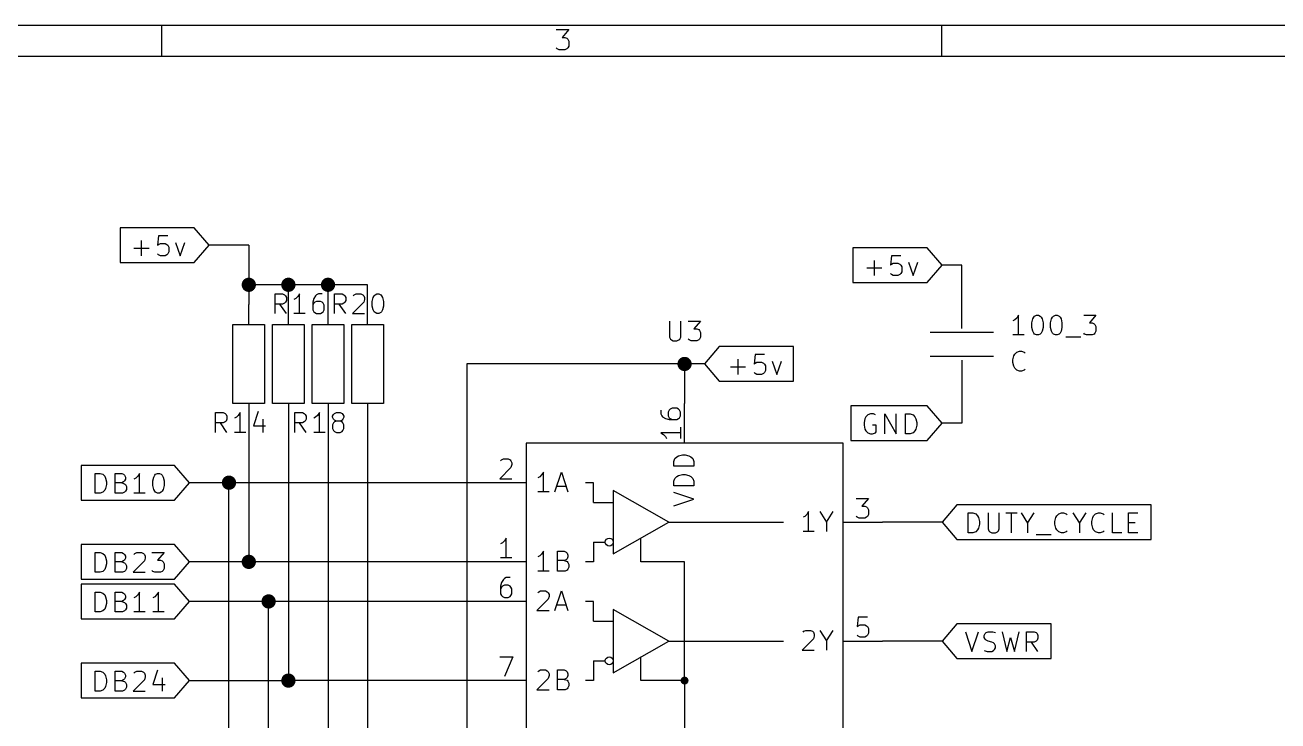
# Model space of a CAD drawing. Extents: x 0.4 to 16.1, y -11.3 to -0.4.
# Drawn here: x 3.985 to 7.148, y -2.152 to -0.394 of the extents above; entities that cross this region are included whole.
import ezdxf

# ---------------------------------------------------------------- set-up
doc = ezdxf.new("R2010")
doc.units = 0
doc.header["$MEASUREMENT"] = 0
for name, color, linetype in [('CYAN2', 4, 'CONTINUOUS'), ('GREEN3', 91, 'CONTINUOUS'), ('LYELLOW', 51, 'CONTINUOUS'), ('RED2', 1, 'CONTINUOUS'), ('RED3', 11, 'CONTINUOUS')]:
    doc.layers.add(name, color=color, linetype=linetype)

msp = doc.modelspace()

# ---------------------------------------------------------------- linework, layer by layer
at = {"layer": 'CYAN2', "linetype": 'CONTINUOUS'}
for p, q in [((4.6163, -1.1228), (4.6163, -1.0728)), ((4.6163, -1.0728), (4.6353, -1.0728)), ((4.6163, -1.1228), (4.6163, -1.0728)), ((4.6163, -1.0728), (4.6353, -1.0728)), ((4.6353, -1.0728), (4.6401, -1.0752)), ((4.6353, -1.0728), (4.6401, -1.0752)), ((4.6401, -1.0752), (4.6425, -1.0776)), ((4.6401, -1.0752), (4.6425, -1.0776)), ((4.6782, -1.0728), (4.6734, -1.0799)), ((4.6782, -1.0728), (4.6734, -1.0799)), ((4.6782, -1.1228), (4.6782, -1.0728)), ((4.6782, -1.1228), (4.6782, -1.0728)), ((4.721, -1.0752), (4.7187, -1.0776)), ((4.721, -1.0752), (4.7187, -1.0776)), ((4.7258, -1.0728), (4.721, -1.0752)), ((4.7258, -1.0728), (4.721, -1.0752)), ((4.7353, -1.0728), (4.7258, -1.0728)), ((4.7353, -1.0728), (4.7258, -1.0728)), ((4.7663, -1.1228), (4.7663, -1.0728)), ((4.7663, -1.0728), (4.7853, -1.0728)), ((4.7663, -1.1228), (4.7663, -1.0728)), ((4.7663, -1.0728), (4.7853, -1.0728)), ((4.7853, -1.0728), (4.7901, -1.0752)), ((4.7853, -1.0728), (4.7901, -1.0752)), ((4.7901, -1.0752), (4.7925, -1.0776)), ((4.7901, -1.0752), (4.7925, -1.0776)), ((4.8139, -1.0776), (4.8163, -1.0752)), ((4.8139, -1.0776), (4.8163, -1.0752)), ((4.8163, -1.0752), (4.821, -1.0728)), ((4.8163, -1.0752), (4.821, -1.0728)), ((4.821, -1.0728), (4.8329, -1.0728)), ((4.821, -1.0728), (4.8329, -1.0728)), ((4.8329, -1.0728), (4.8377, -1.0752)), ((4.8329, -1.0728), (4.8377, -1.0752)), ((4.8377, -1.0752), (4.8401, -1.0776)), ((4.8377, -1.0752), (4.8401, -1.0776)), ((4.8663, -1.0776), (4.8687, -1.0752)), ((4.8663, -1.0776), (4.8687, -1.0752)), ((4.8687, -1.0752), (4.8734, -1.0728)), ((4.8687, -1.0752), (4.8734, -1.0728)), ((4.8734, -1.0728), (4.8782, -1.0728)), ((4.8734, -1.0728), (4.8782, -1.0728)), ((4.8782, -1.0728), (4.8829, -1.0752)), ((4.8782, -1.0728), (4.8829, -1.0752)), ((4.8829, -1.0752), (4.8853, -1.0776)), ((4.8829, -1.0752), (4.8853, -1.0776)), ((4.6353, -1.099), (4.6163, -1.099)), ((4.6353, -1.099), (4.6163, -1.099)), ((4.6449, -1.1228), (4.6282, -1.099)), ((4.6449, -1.1228), (4.6282, -1.099)), ((4.6401, -1.0966), (4.6353, -1.099)), ((4.6401, -1.0966), (4.6353, -1.099)), ((4.6425, -1.0942), (4.6401, -1.0966)), ((4.6425, -1.0942), (4.6401, -1.0966)), ((4.6425, -1.0776), (4.6449, -1.0823)), ((4.6425, -1.0776), (4.6449, -1.0823)), ((4.6449, -1.0895), (4.6425, -1.0942)), ((4.6449, -1.0895), (4.6425, -1.0942)), ((4.6449, -1.0823), (4.6449, -1.0895)), ((4.6449, -1.0823), (4.6449, -1.0895)), ((4.6687, -1.0847), (4.6639, -1.0871)), ((4.6687, -1.0847), (4.6639, -1.0871)), ((4.6734, -1.0799), (4.6687, -1.0847)), ((4.6734, -1.0799), (4.6687, -1.0847)), ((4.7139, -1.0847), (4.7115, -1.0942)), ((4.7139, -1.0847), (4.7115, -1.0942)), ((4.7115, -1.0942), (4.7115, -1.1133)), ((4.7115, -1.0942), (4.7115, -1.1133)), ((4.7139, -1.0966), (4.7115, -1.1014)), ((4.7139, -1.0966), (4.7115, -1.1014)), ((4.7187, -1.0776), (4.7139, -1.0847)), ((4.7187, -1.0776), (4.7139, -1.0847)), ((4.7163, -1.0942), (4.7139, -1.0966)), ((4.7163, -1.0942), (4.7139, -1.0966)), ((4.721, -1.0919), (4.7163, -1.0942)), ((4.721, -1.0919), (4.7163, -1.0942)), ((4.7306, -1.0919), (4.721, -1.0919)), ((4.7306, -1.0919), (4.721, -1.0919)), ((4.7353, -1.0942), (4.7306, -1.0919)), ((4.7353, -1.0942), (4.7306, -1.0919)), ((4.7377, -1.0966), (4.7353, -1.0942)), ((4.7377, -1.0966), (4.7353, -1.0942)), ((4.7401, -1.1014), (4.7377, -1.0966)), ((4.7401, -1.1014), (4.7377, -1.0966)), ((4.7401, -1.1133), (4.7401, -1.1014)), ((4.7401, -1.1133), (4.7401, -1.1014)), ((4.7853, -1.099), (4.7663, -1.099)), ((4.7853, -1.099), (4.7663, -1.099)), ((4.7949, -1.1228), (4.7782, -1.099)), ((4.7949, -1.1228), (4.7782, -1.099)), ((4.7901, -1.0966), (4.7853, -1.099)), ((4.7901, -1.0966), (4.7853, -1.099)), ((4.7925, -1.0942), (4.7901, -1.0966)), ((4.7925, -1.0942), (4.7901, -1.0966)), ((4.7925, -1.0776), (4.7949, -1.0823)), ((4.7925, -1.0776), (4.7949, -1.0823)), ((4.7949, -1.0895), (4.7925, -1.0942)), ((4.7949, -1.0895), (4.7925, -1.0942)), ((4.7949, -1.0823), (4.7949, -1.0895)), ((4.7949, -1.0823), (4.7949, -1.0895)), ((4.8401, -1.0942), (4.8115, -1.1228)), ((4.8401, -1.0942), (4.8115, -1.1228)), ((4.8401, -1.0776), (4.8425, -1.0823)), ((4.8401, -1.0776), (4.8425, -1.0823)), ((4.8425, -1.0871), (4.8401, -1.0942)), ((4.8425, -1.0871), (4.8401, -1.0942)), ((4.8425, -1.0823), (4.8425, -1.0871)), ((4.8425, -1.0823), (4.8425, -1.0871)), ((4.8615, -1.0919), (4.8639, -1.0823)), ((4.8615, -1.0919), (4.8639, -1.0823)), ((4.8615, -1.1038), (4.8615, -1.0919)), ((4.8615, -1.1038), (4.8615, -1.0919)), ((4.8639, -1.1133), (4.8615, -1.1038)), ((4.8639, -1.1133), (4.8615, -1.1038)), ((4.8639, -1.0823), (4.8663, -1.0776)), ((4.8639, -1.0823), (4.8663, -1.0776)), ((4.8853, -1.0776), (4.8877, -1.0823)), ((4.8853, -1.0776), (4.8877, -1.0823)), ((4.8877, -1.0823), (4.8901, -1.0919)), ((4.8877, -1.0823), (4.8901, -1.0919)), ((4.8901, -1.1038), (4.8877, -1.1133)), ((4.8901, -1.1038), (4.8877, -1.1133)), ((4.8901, -1.0919), (4.8901, -1.1038)), ((4.8901, -1.0919), (4.8901, -1.1038)), ((4.6925, -1.1228), (4.6639, -1.1228)), ((4.6925, -1.1228), (4.6639, -1.1228)), ((4.7115, -1.1133), (4.7139, -1.118)), ((4.7115, -1.1133), (4.7139, -1.118)), ((4.7139, -1.118), (4.7163, -1.1204)), ((4.7139, -1.118), (4.7163, -1.1204)), ((4.7163, -1.1204), (4.721, -1.1228)), ((4.7163, -1.1204), (4.721, -1.1228)), ((4.721, -1.1228), (4.7306, -1.1228)), ((4.721, -1.1228), (4.7306, -1.1228)), ((4.7306, -1.1228), (4.7353, -1.1204)), ((4.7306, -1.1228), (4.7353, -1.1204)), ((4.7353, -1.1204), (4.7377, -1.118)), ((4.7353, -1.1204), (4.7377, -1.118)), ((4.7377, -1.118), (4.7401, -1.1133)), ((4.7377, -1.118), (4.7401, -1.1133)), ((4.8115, -1.1228), (4.8425, -1.1228)), ((4.8115, -1.1228), (4.8425, -1.1228)), ((4.8663, -1.118), (4.8639, -1.1133)), ((4.8663, -1.118), (4.8639, -1.1133)), ((4.8687, -1.1204), (4.8663, -1.118)), ((4.8687, -1.1204), (4.8663, -1.118)), ((4.8734, -1.1228), (4.8687, -1.1204)), ((4.8734, -1.1228), (4.8687, -1.1204)), ((4.8782, -1.1228), (4.8734, -1.1228)), ((4.8782, -1.1228), (4.8734, -1.1228)), ((4.8829, -1.1204), (4.8782, -1.1228)), ((4.8829, -1.1204), (4.8782, -1.1228)), ((4.8853, -1.118), (4.8829, -1.1204)), ((4.8853, -1.118), (4.8829, -1.1204)), ((4.8877, -1.1133), (4.8853, -1.118)), ((4.8877, -1.1133), (4.8853, -1.118)), ((6.4884, -1.1339), (6.4837, -1.1387)), ((6.4932, -1.1268), (6.4884, -1.1339)), ((6.4932, -1.1768), (6.4932, -1.1268)), ((6.5265, -1.1459), (6.5289, -1.1363)), ((6.5289, -1.1363), (6.5313, -1.1316)), ((6.5313, -1.1316), (6.5337, -1.1292)), ((6.5337, -1.1292), (6.5384, -1.1268)), ((6.5384, -1.1268), (6.5432, -1.1268)), ((6.5432, -1.1268), (6.5479, -1.1292)), ((6.5479, -1.1292), (6.5503, -1.1316)), ((6.5503, -1.1316), (6.5527, -1.1363)), ((6.5527, -1.1363), (6.5551, -1.1459)), ((6.5741, -1.1459), (6.5765, -1.1363)), ((6.5765, -1.1363), (6.5789, -1.1316)), ((6.5789, -1.1316), (6.5813, -1.1292)), ((6.5813, -1.1292), (6.586, -1.1268)), ((6.586, -1.1268), (6.5908, -1.1268)), ((6.5908, -1.1268), (6.5956, -1.1292)), ((6.5956, -1.1292), (6.5979, -1.1316)), ((6.5979, -1.1316), (6.6003, -1.1363)), ((6.6003, -1.1363), (6.6027, -1.1459)), ((6.6575, -1.1268), (6.6884, -1.1268)), ((6.6884, -1.1268), (6.6718, -1.1459)), ((5.6119, -1.1418), (5.6119, -1.1823)), ((5.6405, -1.1823), (5.6405, -1.1418)), ((5.6595, -1.1418), (5.6905, -1.1418)), ((5.6905, -1.1418), (5.6738, -1.1609)), ((5.6738, -1.1609), (5.681, -1.1609)), ((5.681, -1.1609), (5.6857, -1.1632)), ((5.6857, -1.1632), (5.6881, -1.1656)), ((5.6881, -1.1656), (5.6905, -1.1704)), ((6.4837, -1.1387), (6.4789, -1.1411)), ((6.5265, -1.1578), (6.5265, -1.1459)), ((6.5289, -1.1673), (6.5265, -1.1578)), ((6.5313, -1.172), (6.5289, -1.1673)), ((6.5527, -1.1673), (6.5503, -1.172)), ((6.5551, -1.1578), (6.5527, -1.1673)), ((6.5551, -1.1459), (6.5551, -1.1578)), ((6.5741, -1.1578), (6.5741, -1.1459)), ((6.5765, -1.1673), (6.5741, -1.1578)), ((6.5789, -1.172), (6.5765, -1.1673)), ((6.6003, -1.1673), (6.5979, -1.172)), ((6.6027, -1.1578), (6.6003, -1.1673)), ((6.6027, -1.1459), (6.6027, -1.1578)), ((6.6718, -1.1459), (6.6789, -1.1459)), ((6.6789, -1.1459), (6.6837, -1.1482)), ((6.6837, -1.1482), (6.686, -1.1506)), ((6.686, -1.1506), (6.6884, -1.1554)), ((6.6884, -1.1673), (6.686, -1.172)), ((6.6884, -1.1554), (6.6884, -1.1673)), ((5.6119, -1.1823), (5.6143, -1.187)), ((5.6143, -1.187), (5.6167, -1.1894)), ((5.6167, -1.1894), (5.6214, -1.1918)), ((5.6214, -1.1918), (5.6309, -1.1918)), ((5.6309, -1.1918), (5.6357, -1.1894)), ((5.6357, -1.1894), (5.6381, -1.187)), ((5.6381, -1.187), (5.6405, -1.1823)), ((5.6619, -1.1894), (5.6595, -1.187)), ((5.6667, -1.1918), (5.6619, -1.1894)), ((5.681, -1.1918), (5.6667, -1.1918)), ((5.6857, -1.1894), (5.681, -1.1918)), ((5.6881, -1.187), (5.6857, -1.1894)), ((5.6905, -1.1823), (5.6881, -1.187)), ((5.6905, -1.1704), (5.6905, -1.1823)), ((6.5075, -1.1768), (6.4789, -1.1768)), ((6.5337, -1.1744), (6.5313, -1.172)), ((6.5384, -1.1768), (6.5337, -1.1744)), ((6.5432, -1.1768), (6.5384, -1.1768)), ((6.5479, -1.1744), (6.5432, -1.1768)), ((6.5503, -1.172), (6.5479, -1.1744)), ((6.5813, -1.1744), (6.5789, -1.172)), ((6.586, -1.1768), (6.5813, -1.1744)), ((6.5908, -1.1768), (6.586, -1.1768)), ((6.5956, -1.1744), (6.5908, -1.1768)), ((6.5979, -1.172), (6.5956, -1.1744)), ((6.6122, -1.1816), (6.6503, -1.1816)), ((6.6599, -1.1744), (6.6575, -1.172)), ((6.6646, -1.1768), (6.6599, -1.1744)), ((6.6789, -1.1768), (6.6646, -1.1768)), ((6.6837, -1.1744), (6.6789, -1.1768)), ((6.686, -1.172), (6.6837, -1.1744)), ((6.4789, -1.2392), (6.4813, -1.2297)), ((6.4813, -1.2297), (6.4837, -1.2249)), ((6.4837, -1.2249), (6.4884, -1.2202)), ((6.4884, -1.2202), (6.4956, -1.2178)), ((6.4956, -1.2178), (6.5003, -1.2178)), ((6.5003, -1.2178), (6.5075, -1.2202)), ((6.5075, -1.2202), (6.5099, -1.2226)), ((6.4789, -1.2464), (6.4789, -1.2392)), ((6.4813, -1.2559), (6.4789, -1.2464)), ((6.4837, -1.2607), (6.4813, -1.2559)), ((6.4884, -1.2654), (6.4837, -1.2607)), ((6.5099, -1.263), (6.5075, -1.2654)), ((6.4956, -1.2678), (6.4884, -1.2654)), ((6.5003, -1.2678), (6.4956, -1.2678)), ((6.5075, -1.2654), (6.5003, -1.2678)), ((4.4663, -1.4228), (4.4663, -1.3728)), ((4.4663, -1.3728), (4.4853, -1.3728)), ((4.4663, -1.4228), (4.4663, -1.3728)), ((4.4663, -1.3728), (4.4853, -1.3728)), ((4.4853, -1.3728), (4.4901, -1.3752)), ((4.4853, -1.3728), (4.4901, -1.3752)), ((4.4901, -1.3752), (4.4925, -1.3776)), ((4.4901, -1.3752), (4.4925, -1.3776)), ((4.4925, -1.3776), (4.4949, -1.3823)), ((4.4925, -1.3776), (4.4949, -1.3823)), ((4.4949, -1.3895), (4.4925, -1.3942)), ((4.4949, -1.3895), (4.4925, -1.3942)), ((4.4949, -1.3823), (4.4949, -1.3895)), ((4.4949, -1.3823), (4.4949, -1.3895)), ((4.5187, -1.3847), (4.5139, -1.3871)), ((4.5187, -1.3847), (4.5139, -1.3871)), ((4.5234, -1.3799), (4.5187, -1.3847)), ((4.5234, -1.3799), (4.5187, -1.3847)), ((4.5282, -1.3728), (4.5234, -1.3799)), ((4.5282, -1.3728), (4.5234, -1.3799)), ((4.5282, -1.4228), (4.5282, -1.3728)), ((4.5282, -1.4228), (4.5282, -1.3728)), ((4.5734, -1.3704), (4.5615, -1.4061)), ((4.5734, -1.3704), (4.5615, -1.4061)), ((4.5853, -1.3895), (4.5853, -1.4228)), ((4.5853, -1.3895), (4.5853, -1.4228)), ((4.6663, -1.4228), (4.6663, -1.3728)), ((4.6663, -1.3728), (4.6853, -1.3728)), ((4.6663, -1.4228), (4.6663, -1.3728)), ((4.6663, -1.3728), (4.6853, -1.3728)), ((4.6853, -1.3728), (4.6901, -1.3752)), ((4.6853, -1.3728), (4.6901, -1.3752)), ((4.6901, -1.3752), (4.6925, -1.3776)), ((4.6901, -1.3752), (4.6925, -1.3776)), ((4.6925, -1.3776), (4.6949, -1.3823)), ((4.6925, -1.3776), (4.6949, -1.3823)), ((4.6949, -1.3895), (4.6925, -1.3942)), ((4.6949, -1.3895), (4.6925, -1.3942)), ((4.6949, -1.3823), (4.6949, -1.3895)), ((4.6949, -1.3823), (4.6949, -1.3895)), ((4.7187, -1.3847), (4.7139, -1.3871)), ((4.7187, -1.3847), (4.7139, -1.3871)), ((4.7234, -1.3799), (4.7187, -1.3847)), ((4.7234, -1.3799), (4.7187, -1.3847)), ((4.7282, -1.3728), (4.7234, -1.3799)), ((4.7282, -1.3728), (4.7234, -1.3799)), ((4.7282, -1.4228), (4.7282, -1.3728)), ((4.7282, -1.4228), (4.7282, -1.3728)), ((4.7615, -1.3823), (4.7639, -1.3776)), ((4.7615, -1.3823), (4.7639, -1.3776)), ((4.7615, -1.3847), (4.7615, -1.3823)), ((4.7615, -1.3847), (4.7615, -1.3823)), ((4.7639, -1.3895), (4.7615, -1.3847)), ((4.7639, -1.3895), (4.7615, -1.3847)), ((4.7639, -1.3776), (4.7663, -1.3752)), ((4.7639, -1.3776), (4.7663, -1.3752)), ((4.7663, -1.3919), (4.7639, -1.3895)), ((4.7663, -1.3919), (4.7639, -1.3895)), ((4.7663, -1.3752), (4.771, -1.3728)), ((4.7663, -1.3752), (4.771, -1.3728)), ((4.771, -1.3728), (4.7806, -1.3728)), ((4.771, -1.3728), (4.7806, -1.3728)), ((4.7806, -1.3728), (4.7853, -1.3752)), ((4.7806, -1.3728), (4.7853, -1.3752)), ((4.7853, -1.3752), (4.7877, -1.3776)), ((4.7853, -1.3752), (4.7877, -1.3776)), ((4.7877, -1.3895), (4.7853, -1.3919)), ((4.7877, -1.3895), (4.7853, -1.3919)), ((4.7877, -1.3776), (4.7901, -1.3823)), ((4.7877, -1.3776), (4.7901, -1.3823)), ((4.7901, -1.3847), (4.7877, -1.3895)), ((4.7901, -1.3847), (4.7877, -1.3895)), ((4.7901, -1.3823), (4.7901, -1.3847)), ((4.7901, -1.3823), (4.7901, -1.3847)), ((4.4853, -1.399), (4.4663, -1.399)), ((4.4853, -1.399), (4.4663, -1.399)), ((4.4949, -1.4228), (4.4782, -1.399)), ((4.4949, -1.4228), (4.4782, -1.399)), ((4.4901, -1.3966), (4.4853, -1.399)), ((4.4901, -1.3966), (4.4853, -1.399)), ((4.4925, -1.3942), (4.4901, -1.3966)), ((4.4925, -1.3942), (4.4901, -1.3966)), ((4.5425, -1.4228), (4.5139, -1.4228)), ((4.5425, -1.4228), (4.5139, -1.4228)), ((4.5615, -1.4061), (4.5925, -1.4061)), ((4.5615, -1.4061), (4.5925, -1.4061)), ((4.6853, -1.399), (4.6663, -1.399)), ((4.6853, -1.399), (4.6663, -1.399)), ((4.6949, -1.4228), (4.6782, -1.399)), ((4.6949, -1.4228), (4.6782, -1.399)), ((4.6901, -1.3966), (4.6853, -1.399)), ((4.6901, -1.3966), (4.6853, -1.399)), ((4.6925, -1.3942), (4.6901, -1.3966)), ((4.6925, -1.3942), (4.6901, -1.3966)), ((4.7425, -1.4228), (4.7139, -1.4228)), ((4.7425, -1.4228), (4.7139, -1.4228)), ((4.7639, -1.399), (4.7615, -1.4038)), ((4.7639, -1.399), (4.7615, -1.4038)), ((4.7615, -1.4038), (4.7615, -1.4133)), ((4.7615, -1.4038), (4.7615, -1.4133)), ((4.7615, -1.4133), (4.7639, -1.418)), ((4.7615, -1.4133), (4.7639, -1.418)), ((4.7663, -1.3966), (4.7639, -1.399)), ((4.7663, -1.3966), (4.7639, -1.399)), ((4.7639, -1.418), (4.7663, -1.4204)), ((4.7639, -1.418), (4.7663, -1.4204)), ((4.771, -1.3942), (4.7663, -1.3919)), ((4.771, -1.3942), (4.7663, -1.3919)), ((4.771, -1.3942), (4.7663, -1.3966)), ((4.771, -1.3942), (4.7663, -1.3966)), ((4.7663, -1.4204), (4.771, -1.4228)), ((4.7663, -1.4204), (4.771, -1.4228)), ((4.7806, -1.3942), (4.771, -1.3942)), ((4.7806, -1.3942), (4.771, -1.3942)), ((4.771, -1.4228), (4.7806, -1.4228)), ((4.771, -1.4228), (4.7806, -1.4228)), ((4.7853, -1.3919), (4.7806, -1.3942)), ((4.7853, -1.3919), (4.7806, -1.3942)), ((4.7853, -1.3966), (4.7806, -1.3942)), ((4.7853, -1.3966), (4.7806, -1.3942)), ((4.7806, -1.4228), (4.7853, -1.4204)), ((4.7806, -1.4228), (4.7853, -1.4204)), ((4.7877, -1.399), (4.7853, -1.3966)), ((4.7877, -1.399), (4.7853, -1.3966)), ((4.7853, -1.4204), (4.7877, -1.418)), ((4.7853, -1.4204), (4.7877, -1.418)), ((4.7901, -1.4038), (4.7877, -1.399)), ((4.7901, -1.4038), (4.7877, -1.399)), ((4.7877, -1.418), (4.7901, -1.4133)), ((4.7877, -1.418), (4.7901, -1.4133)), ((4.7901, -1.4133), (4.7901, -1.4038)), ((4.7901, -1.4133), (4.7901, -1.4038)), ((5.6255, -1.489), (5.6303, -1.4843)), ((5.6303, -1.4843), (5.635, -1.4819)), ((5.635, -1.4819), (5.6446, -1.4795)), ((5.6446, -1.4795), (5.6517, -1.4795)), ((5.6517, -1.4795), (5.6612, -1.4819)), ((5.6612, -1.4819), (5.666, -1.4843)), ((5.666, -1.4843), (5.6708, -1.489)), ((5.6231, -1.4962), (5.6255, -1.489)), ((5.6231, -1.5081), (5.6231, -1.4962)), ((5.6731, -1.5081), (5.6231, -1.5081)), ((5.6708, -1.489), (5.6731, -1.4962)), ((5.6731, -1.4962), (5.6731, -1.5081)), ((5.2843, -1.535), (5.2795, -1.5374)), ((5.289, -1.5303), (5.2843, -1.535)), ((5.2938, -1.5231), (5.289, -1.5303)), ((5.2938, -1.5731), (5.2938, -1.5231)), ((5.3224, -1.5731), (5.339, -1.5231)), ((5.339, -1.5231), (5.3557, -1.5731)), ((5.6231, -1.5462), (5.6255, -1.539)), ((5.6231, -1.5581), (5.6231, -1.5462)), ((5.6255, -1.539), (5.6303, -1.5343)), ((5.6303, -1.5343), (5.635, -1.5319)), ((5.635, -1.5319), (5.6446, -1.5295)), ((5.6446, -1.5295), (5.6517, -1.5295)), ((5.6517, -1.5295), (5.6612, -1.5319)), ((5.6612, -1.5319), (5.666, -1.5343)), ((5.666, -1.5343), (5.6708, -1.539)), ((5.6708, -1.539), (5.6731, -1.5462)), ((5.6731, -1.5462), (5.6731, -1.5581)), ((5.3081, -1.5731), (5.2795, -1.5731)), ((5.3271, -1.5588), (5.3509, -1.5588)), ((5.6731, -1.5581), (5.6231, -1.5581)), ((5.6731, -1.5914), (5.6231, -1.5748)), ((5.6231, -1.6081), (5.6731, -1.5914)), ((5.9538, -1.635), (5.949, -1.6374)), ((5.9586, -1.6303), (5.9538, -1.635)), ((5.9633, -1.6231), (5.9586, -1.6303)), ((5.9633, -1.6731), (5.9633, -1.6231)), ((5.9919, -1.6231), (6.0086, -1.6493)), ((6.0086, -1.6493), (6.0252, -1.6231)), ((5.9776, -1.6731), (5.949, -1.6731)), ((6.0086, -1.6493), (6.0086, -1.6731)), ((5.2843, -1.735), (5.2795, -1.7374)), ((5.289, -1.7303), (5.2843, -1.735)), ((5.2938, -1.7231), (5.289, -1.7303)), ((5.2938, -1.7731), (5.2938, -1.7231)), ((5.3295, -1.7731), (5.3295, -1.7231)), ((5.3295, -1.7231), (5.3462, -1.7231)), ((5.3462, -1.7231), (5.3509, -1.7255)), ((5.3509, -1.7255), (5.3533, -1.7279)), ((5.3533, -1.7279), (5.3557, -1.7327)), ((5.3557, -1.7374), (5.3533, -1.7422)), ((5.3557, -1.7327), (5.3557, -1.7374)), ((5.3462, -1.7469), (5.3295, -1.7469)), ((5.3509, -1.7446), (5.3462, -1.7469)), ((5.3462, -1.7469), (5.3533, -1.7493)), ((5.3533, -1.7708), (5.3486, -1.7731)), ((5.3533, -1.7422), (5.3509, -1.7446)), ((5.3533, -1.7493), (5.3557, -1.7517)), ((5.3557, -1.7684), (5.3533, -1.7708)), ((5.3557, -1.7517), (5.3581, -1.7565)), ((5.3581, -1.7636), (5.3557, -1.7684)), ((5.3581, -1.7565), (5.3581, -1.7636)), ((5.3081, -1.7731), (5.2795, -1.7731)), ((5.3486, -1.7731), (5.3295, -1.7731)), ((5.2795, -1.8279), (5.2819, -1.8255)), ((5.2819, -1.8255), (5.2867, -1.8231)), ((5.2867, -1.8231), (5.2986, -1.8231)), ((5.2986, -1.8231), (5.3033, -1.8255)), ((5.3033, -1.8255), (5.3057, -1.8279)), ((5.3057, -1.8279), (5.3081, -1.8327)), ((5.3081, -1.8327), (5.3081, -1.8374)), ((5.3224, -1.8731), (5.339, -1.8231)), ((5.339, -1.8231), (5.3557, -1.8731)), ((5.3057, -1.8446), (5.2771, -1.8731)), ((5.3081, -1.8374), (5.3057, -1.8446)), ((5.3271, -1.8588), (5.3509, -1.8588)), ((5.2771, -1.8731), (5.3081, -1.8731)), ((5.949, -1.9279), (5.9514, -1.9255)), ((5.9514, -1.9255), (5.9562, -1.9231)), ((5.9562, -1.9231), (5.9681, -1.9231)), ((5.9681, -1.9231), (5.9729, -1.9255)), ((5.9729, -1.9255), (5.9752, -1.9279)), ((5.9752, -1.9279), (5.9776, -1.9327)), ((5.9919, -1.9231), (6.0086, -1.9493)), ((6.0086, -1.9493), (6.0252, -1.9231)), ((5.9752, -1.9446), (5.9467, -1.9731)), ((5.9776, -1.9374), (5.9752, -1.9446)), ((5.9776, -1.9327), (5.9776, -1.9374)), ((6.0086, -1.9493), (6.0086, -1.9731)), ((5.9467, -1.9731), (5.9776, -1.9731)), ((5.2819, -2.0255), (5.2867, -2.0231)), ((5.2867, -2.0231), (5.2986, -2.0231)), ((5.2986, -2.0231), (5.3033, -2.0255)), ((5.3295, -2.0731), (5.3295, -2.0231)), ((5.3295, -2.0231), (5.3462, -2.0231)), ((5.3462, -2.0231), (5.3509, -2.0255)), ((5.3057, -2.0446), (5.2771, -2.0731)), ((5.2795, -2.0279), (5.2819, -2.0255)), ((5.3033, -2.0255), (5.3057, -2.0279)), ((5.3057, -2.0279), (5.3081, -2.0327)), ((5.3081, -2.0374), (5.3057, -2.0446)), ((5.3081, -2.0327), (5.3081, -2.0374)), ((5.3462, -2.0469), (5.3295, -2.0469)), ((5.3509, -2.0446), (5.3462, -2.0469)), ((5.3462, -2.0469), (5.3533, -2.0493)), ((5.3509, -2.0255), (5.3533, -2.0279)), ((5.3533, -2.0422), (5.3509, -2.0446)), ((5.3533, -2.0279), (5.3557, -2.0327)), ((5.3557, -2.0374), (5.3533, -2.0422)), ((5.3533, -2.0493), (5.3557, -2.0517)), ((5.3557, -2.0327), (5.3557, -2.0374)), ((5.3557, -2.0517), (5.3581, -2.0565)), ((5.2771, -2.0731), (5.3081, -2.0731)), ((5.3486, -2.0731), (5.3295, -2.0731)), ((5.3533, -2.0708), (5.3486, -2.0731)), ((5.3557, -2.0684), (5.3533, -2.0708)), ((5.3581, -2.0636), (5.3557, -2.0684)), ((5.3581, -2.0565), (5.3581, -2.0636))]:
    msp.add_line(p, q, dxfattribs=at)
at = {"layer": 'GREEN3', "linetype": 'CONTINUOUS'}
for p, q in [((4.55, -0.95), (4.45, -0.95)), ((4.55, -0.95), (4.55, -1.05)), ((6.35, -1), (6.3, -1)), ((6.35, -1.05), (6.35, -1)), ((4.65, -1.05), (4.55, -1.05)), ((4.55, -1.05), (4.55, -1.1)), ((4.75, -1.05), (4.65, -1.05)), ((4.65, -1.1), (4.65, -1.05)), ((4.75, -1.1), (4.75, -1.05)), ((4.85, -1.05), (4.75, -1.05)), ((4.85, -1.1), (4.85, -1.05)), ((5.1, -1.25), (5.1, -2.25)), ((5.65, -1.25), (5.1, -1.25)), ((5.65, -1.25), (5.65, -1.35)), ((5.7, -1.25), (5.65, -1.25)), ((6.35, -1.35), (6.35, -1.4)), ((4.55, -1.4), (4.55, -1.75)), ((4.65, -1.4), (4.65, -2.05)), ((4.75, -1.4), (4.75, -2.85)), ((4.85, -1.4), (4.85, -3.15)), ((6.35, -1.4), (6.3, -1.4)), ((4.5, -1.55), (4.4, -1.55)), ((4.5, -3.25), (4.5, -1.55)), ((5.15, -1.55), (4.5, -1.55)), ((6.3, -1.65), (6.15, -1.65)), ((4.55, -1.75), (4.4, -1.75)), ((5.15, -1.75), (4.55, -1.75)), ((4.6, -1.85), (4.4, -1.85)), ((5.15, -1.85), (4.6, -1.85)), ((4.6, -3.25), (4.6, -1.85)), ((6.3, -1.95), (6.15, -1.95)), ((4.4, -2.05), (4.65, -2.05)), ((5.15, -2.05), (4.65, -2.05))]:
    msp.add_line(p, q, dxfattribs=at)
at = {"layer": 'GREEN3', "const_width": 0.018}
for points in [[(4.541, -1.05, 1), (4.559, -1.05, 1)], [(4.641, -1.05, 1), (4.659, -1.05, 1)], [(4.741, -1.05, 1), (4.759, -1.05, 1)], [(5.641, -1.25, 1), (5.659, -1.25, 1)], [(4.491, -1.55, 1), (4.509, -1.55, 1)], [(4.541, -1.75, 1), (4.559, -1.75, 1)], [(4.591, -1.85, 1), (4.609, -1.85, 1)], [(4.641, -2.05, 1), (4.659, -2.05, 1)]]:
    msp.add_lwpolyline(points, format="xyb", close=True, dxfattribs=at)
at = {"layer": 'LYELLOW', "linetype": 'CONTINUOUS'}
for p, q in [((5.25, -1.45), (5.25, -3.25)), ((6.05, -1.45), (5.25, -1.45)), ((6.05, -3.25), (6.05, -1.45))]:
    msp.add_line(p, q, dxfattribs=at)
at = {"layer": 'RED2', "linetype": 'CONTINUOUS'}
for p, q in [((0.3937, -0.3937), (16.1413, -0.3937)), ((4.3307, -0.4724), (4.3307, -0.3937)), ((5.3262, -0.4053), (5.3578, -0.4053)), ((5.3578, -0.4053), (5.3408, -0.4248)), ((6.2992, -0.4724), (6.2992, -0.3937)), ((5.3408, -0.4248), (5.3481, -0.4248)), ((5.3481, -0.4248), (5.353, -0.4272)), ((5.353, -0.4272), (5.3554, -0.4296)), ((5.3554, -0.4296), (5.3578, -0.4345)), ((5.3578, -0.4345), (5.3578, -0.4467)), ((0.4724, -0.4724), (16.0626, -0.4724)), ((5.3286, -0.454), (5.3262, -0.4516)), ((5.3335, -0.4564), (5.3286, -0.454)), ((5.3481, -0.4564), (5.3335, -0.4564)), ((5.353, -0.454), (5.3481, -0.4564)), ((5.3554, -0.4516), (5.353, -0.454)), ((5.3578, -0.4467), (5.3554, -0.4516)), ((4.4125, -0.9062), (4.2249, -0.9062)), ((4.2249, -0.9062), (4.2249, -0.95)), ((4.45, -0.95), (4.4125, -0.9062)), ((4.2792, -0.9764), (4.2792, -0.9383)), ((4.3221, -0.9264), (4.3197, -0.9502)), ((4.3197, -0.9502), (4.3221, -0.9478)), ((4.3459, -0.9264), (4.3221, -0.9264)), ((4.3221, -0.9478), (4.3268, -0.9454)), ((4.3268, -0.9454), (4.3387, -0.9454)), ((4.3387, -0.9454), (4.3435, -0.9478)), ((4.3435, -0.9478), (4.3459, -0.9502)), ((4.3649, -0.943), (4.3768, -0.9764)), ((4.3768, -0.9764), (4.3887, -0.943)), ((4.2249, -0.95), (4.2249, -0.9938)), ((4.2602, -0.9573), (4.2983, -0.9573)), ((4.3221, -0.974), (4.3197, -0.9716)), ((4.3268, -0.9764), (4.3221, -0.974)), ((4.3387, -0.9764), (4.3268, -0.9764)), ((4.3435, -0.974), (4.3387, -0.9764)), ((4.3459, -0.9716), (4.3435, -0.974)), ((4.3459, -0.9502), (4.3483, -0.9549)), ((4.3483, -0.9669), (4.3459, -0.9716)), ((4.3483, -0.9549), (4.3483, -0.9669)), ((4.4125, -0.9938), (4.45, -0.95)), ((6.2625, -0.9562), (6.0749, -0.9562)), ((6.0749, -0.9562), (6.0749, -1)), ((6.1721, -0.9764), (6.1697, -1.0002)), ((6.1959, -0.9764), (6.1721, -0.9764)), ((6.3, -1), (6.2625, -0.9562)), ((4.2249, -0.9938), (4.4125, -0.9938)), ((6.0749, -1), (6.0749, -1.0438)), ((6.1102, -1.0073), (6.1483, -1.0073)), ((6.1292, -1.0264), (6.1292, -0.9883)), ((6.1697, -1.0002), (6.1721, -0.9978)), ((6.1721, -0.9978), (6.1768, -0.9954)), ((6.1768, -0.9954), (6.1887, -0.9954)), ((6.1887, -0.9954), (6.1935, -0.9978)), ((6.1935, -0.9978), (6.1959, -1.0002)), ((6.1959, -1.0002), (6.1983, -1.0049)), ((6.1983, -1.0049), (6.1983, -1.0169)), ((6.2149, -0.993), (6.2268, -1.0264)), ((6.2268, -1.0264), (6.2387, -0.993)), ((6.2625, -1.0438), (6.3, -1)), ((6.1721, -1.024), (6.1697, -1.0216)), ((6.1768, -1.0264), (6.1721, -1.024)), ((6.1887, -1.0264), (6.1768, -1.0264)), ((6.1935, -1.024), (6.1887, -1.0264)), ((6.1959, -1.0216), (6.1935, -1.024)), ((6.1983, -1.0169), (6.1959, -1.0216)), ((6.0749, -1.0438), (6.2625, -1.0438)), ((6.35, -1.16), (6.35, -1.05)), ((4.55, -1.15), (4.55, -1.1)), ((4.55, -1.15), (4.55, -1.1)), ((4.65, -1.15), (4.65, -1.1)), ((4.65, -1.15), (4.65, -1.1)), ((4.75, -1.15), (4.75, -1.1)), ((4.75, -1.15), (4.75, -1.1)), ((4.85, -1.15), (4.85, -1.1)), ((4.85, -1.15), (4.85, -1.1)), ((4.51, -1.35), (4.51, -1.15)), ((4.51, -1.15), (4.59, -1.15)), ((4.59, -1.15), (4.59, -1.35)), ((4.61, -1.35), (4.61, -1.15)), ((4.61, -1.15), (4.69, -1.15)), ((4.69, -1.15), (4.69, -1.35)), ((4.71, -1.35), (4.71, -1.15)), ((4.71, -1.15), (4.79, -1.15)), ((4.79, -1.15), (4.79, -1.35)), ((4.81, -1.35), (4.81, -1.15)), ((4.81, -1.15), (4.89, -1.15)), ((4.89, -1.15), (4.89, -1.35)), ((6.27, -1.17), (6.43, -1.17)), ((5.7375, -1.2062), (5.7, -1.25)), ((5.9251, -1.2062), (5.7375, -1.2062)), ((5.8279, -1.2264), (5.8255, -1.2502)), ((5.8517, -1.2264), (5.8279, -1.2264)), ((5.9251, -1.25), (5.9251, -1.2062)), ((6.27, -1.23), (6.43, -1.23)), ((5.7, -1.25), (5.7375, -1.2938)), ((5.766, -1.2573), (5.8041, -1.2573)), ((5.7851, -1.2764), (5.7851, -1.2383)), ((5.8255, -1.2502), (5.8279, -1.2478)), ((5.8279, -1.2478), (5.8327, -1.2454)), ((5.8327, -1.2454), (5.8446, -1.2454)), ((5.8446, -1.2454), (5.8493, -1.2478)), ((5.8493, -1.2478), (5.8517, -1.2502)), ((5.8517, -1.2502), (5.8541, -1.2549)), ((5.8541, -1.2549), (5.8541, -1.2669)), ((5.8708, -1.243), (5.8827, -1.2764)), ((5.8827, -1.2764), (5.8946, -1.243)), ((5.9251, -1.2938), (5.9251, -1.25)), ((6.35, -1.24), (6.35, -1.35)), ((5.7375, -1.2938), (5.9251, -1.2938)), ((5.8279, -1.274), (5.8255, -1.2716)), ((5.8327, -1.2764), (5.8279, -1.274)), ((5.8446, -1.2764), (5.8327, -1.2764)), ((5.8493, -1.274), (5.8446, -1.2764)), ((5.8517, -1.2716), (5.8493, -1.274)), ((5.8541, -1.2669), (5.8517, -1.2716)), ((4.59, -1.35), (4.51, -1.35)), ((4.55, -1.35), (4.55, -1.4)), ((4.55, -1.35), (4.55, -1.4)), ((4.69, -1.35), (4.61, -1.35)), ((4.65, -1.35), (4.65, -1.4)), ((4.65, -1.35), (4.65, -1.4)), ((4.79, -1.35), (4.71, -1.35)), ((4.75, -1.35), (4.75, -1.4)), ((4.75, -1.35), (4.75, -1.4)), ((4.89, -1.35), (4.81, -1.35)), ((4.85, -1.35), (4.85, -1.4)), ((4.85, -1.35), (4.85, -1.4)), ((5.65, -1.45), (5.65, -1.35)), ((6.2625, -1.3562), (6.0701, -1.3562)), ((6.0701, -1.3562), (6.0701, -1.4)), ((6.3, -1.4), (6.2625, -1.3562)), ((6.1054, -1.3883), (6.103, -1.3978)), ((6.1078, -1.3835), (6.1054, -1.3883)), ((6.1126, -1.3788), (6.1078, -1.3835)), ((6.1197, -1.3764), (6.1126, -1.3788)), ((6.1268, -1.3764), (6.1197, -1.3764)), ((6.1316, -1.3788), (6.1268, -1.3764)), ((6.1554, -1.4264), (6.1554, -1.3764)), ((6.1554, -1.3764), (6.184, -1.4264)), ((6.184, -1.4264), (6.184, -1.3764)), ((6.2078, -1.4264), (6.2078, -1.3764)), ((6.2078, -1.3764), (6.2197, -1.3764)), ((6.2197, -1.3764), (6.2268, -1.3788)), ((6.2268, -1.3788), (6.2316, -1.3835)), ((6.2316, -1.3835), (6.234, -1.3883)), ((6.234, -1.3883), (6.2364, -1.3978)), ((6.0701, -1.4), (6.0701, -1.4438)), ((6.103, -1.3978), (6.103, -1.4049)), ((6.103, -1.4049), (6.1054, -1.4145)), ((6.1054, -1.4145), (6.1078, -1.4192)), ((6.1078, -1.4192), (6.1126, -1.424)), ((6.134, -1.4049), (6.1245, -1.4049)), ((6.1316, -1.424), (6.134, -1.4216)), ((6.134, -1.4216), (6.134, -1.4049)), ((6.2316, -1.4192), (6.2268, -1.424)), ((6.234, -1.4145), (6.2316, -1.4192)), ((6.2364, -1.4049), (6.234, -1.4145)), ((6.2364, -1.3978), (6.2364, -1.4049)), ((6.2625, -1.4438), (6.3, -1.4)), ((5.25, -1.45), (5.25, -3.25)), ((6.05, -1.45), (5.25, -1.45)), ((6.05, -3.25), (6.05, -1.45)), ((6.0701, -1.4438), (6.2625, -1.4438)), ((6.1126, -1.424), (6.1197, -1.4264)), ((6.1197, -1.4264), (6.1245, -1.4264)), ((6.1245, -1.4264), (6.1316, -1.424)), ((6.2197, -1.4264), (6.2078, -1.4264)), ((6.2268, -1.424), (6.2197, -1.4264)), ((4.3625, -1.5062), (4.1272, -1.5062)), ((4.1272, -1.5062), (4.1272, -1.55)), ((4.4, -1.55), (4.3625, -1.5062)), ((4.1626, -1.5764), (4.1626, -1.5264)), ((4.1626, -1.5264), (4.1745, -1.5264)), ((4.1745, -1.5264), (4.1816, -1.5288)), ((4.1816, -1.5288), (4.1864, -1.5335)), ((4.1864, -1.5335), (4.1887, -1.5383)), ((4.1887, -1.5383), (4.1911, -1.5478)), ((4.1911, -1.5478), (4.1911, -1.5549)), ((4.2126, -1.5764), (4.2126, -1.5264)), ((4.2126, -1.5264), (4.2292, -1.5264)), ((4.2292, -1.5264), (4.234, -1.5288)), ((4.234, -1.5478), (4.2292, -1.5502)), ((4.234, -1.5288), (4.2364, -1.5311)), ((4.2364, -1.5454), (4.234, -1.5478)), ((4.2364, -1.5311), (4.2387, -1.5359)), ((4.2387, -1.5407), (4.2364, -1.5454)), ((4.2387, -1.5359), (4.2387, -1.5407)), ((4.2649, -1.5383), (4.2602, -1.5407)), ((4.2697, -1.5335), (4.2649, -1.5383)), ((4.2745, -1.5264), (4.2697, -1.5335)), ((4.2745, -1.5764), (4.2745, -1.5264)), ((4.3078, -1.5454), (4.3102, -1.5359)), ((4.3078, -1.5573), (4.3078, -1.5454)), ((4.3102, -1.5359), (4.3126, -1.5311)), ((4.3126, -1.5311), (4.3149, -1.5288)), ((4.3149, -1.5288), (4.3197, -1.5264)), ((4.3197, -1.5264), (4.3245, -1.5264)), ((4.3245, -1.5264), (4.3292, -1.5288)), ((4.3292, -1.5288), (4.3316, -1.5311)), ((4.3316, -1.5311), (4.334, -1.5359)), ((4.334, -1.5359), (4.3364, -1.5454)), ((4.3364, -1.5454), (4.3364, -1.5573)), ((4.1272, -1.55), (4.1272, -1.5938)), ((4.1745, -1.5764), (4.1626, -1.5764)), ((4.1816, -1.574), (4.1745, -1.5764)), ((4.1864, -1.5692), (4.1816, -1.574)), ((4.1887, -1.5645), (4.1864, -1.5692)), ((4.1911, -1.5549), (4.1887, -1.5645)), ((4.2292, -1.5502), (4.2126, -1.5502)), ((4.2316, -1.5764), (4.2126, -1.5764)), ((4.2292, -1.5502), (4.2364, -1.5526)), ((4.2364, -1.574), (4.2316, -1.5764)), ((4.2364, -1.5526), (4.2387, -1.5549)), ((4.2387, -1.5716), (4.2364, -1.574)), ((4.2387, -1.5549), (4.2411, -1.5597)), ((4.2411, -1.5669), (4.2387, -1.5716)), ((4.2411, -1.5597), (4.2411, -1.5669)), ((4.2887, -1.5764), (4.2602, -1.5764)), ((4.3102, -1.5669), (4.3078, -1.5573)), ((4.3126, -1.5716), (4.3102, -1.5669)), ((4.3149, -1.574), (4.3126, -1.5716)), ((4.3197, -1.5764), (4.3149, -1.574)), ((4.3245, -1.5764), (4.3197, -1.5764)), ((4.3292, -1.574), (4.3245, -1.5764)), ((4.3316, -1.5716), (4.3292, -1.574)), ((4.334, -1.5669), (4.3316, -1.5716)), ((4.3364, -1.5573), (4.334, -1.5669)), ((4.3625, -1.5938), (4.4, -1.55)), ((5.25, -1.55), (5.15, -1.55)), ((5.42, -1.55), (5.4, -1.55)), ((5.42, -1.6), (5.42, -1.55)), ((5.47, -1.57), (5.47, -1.73)), ((5.61, -1.65), (5.47, -1.57)), ((4.1272, -1.5938), (4.3625, -1.5938)), ((5.42, -1.6), (5.47, -1.6)), ((6.3375, -1.6062), (6.3, -1.65)), ((6.8275, -1.6062), (6.3375, -1.6062)), ((6.8275, -1.65), (6.8275, -1.6062)), ((6.366, -1.6764), (6.366, -1.6264)), ((6.366, -1.6264), (6.3779, -1.6264)), ((6.3779, -1.6264), (6.3851, -1.6288)), ((6.3851, -1.6288), (6.3898, -1.6335)), ((6.3898, -1.6335), (6.3922, -1.6383)), ((6.3922, -1.6383), (6.3946, -1.6478)), ((6.416, -1.6264), (6.416, -1.6669)), ((6.4446, -1.6669), (6.4446, -1.6264)), ((6.4613, -1.6264), (6.4898, -1.6264)), ((6.4755, -1.6764), (6.4755, -1.6264)), ((6.4993, -1.6264), (6.516, -1.6526)), ((6.516, -1.6526), (6.5327, -1.6264)), ((6.5851, -1.6478), (6.5874, -1.6383)), ((6.5874, -1.6383), (6.5898, -1.6335)), ((6.5898, -1.6335), (6.5946, -1.6288)), ((6.5946, -1.6288), (6.6017, -1.6264)), ((6.6017, -1.6264), (6.6065, -1.6264)), ((6.6065, -1.6264), (6.6136, -1.6288)), ((6.6136, -1.6288), (6.616, -1.6311)), ((6.6303, -1.6264), (6.647, -1.6526)), ((6.647, -1.6526), (6.6636, -1.6264)), ((6.6779, -1.6478), (6.6803, -1.6383)), ((6.6803, -1.6383), (6.6827, -1.6335)), ((6.6827, -1.6335), (6.6874, -1.6288)), ((6.6874, -1.6288), (6.6946, -1.6264)), ((6.6946, -1.6264), (6.6993, -1.6264)), ((6.6993, -1.6264), (6.7065, -1.6288)), ((6.7065, -1.6288), (6.7089, -1.6311)), ((6.7303, -1.6764), (6.7303, -1.6264)), ((6.7708, -1.6764), (6.7708, -1.6264)), ((6.7708, -1.6264), (6.7946, -1.6264)), ((5.47, -1.73), (5.61, -1.65)), ((5.61, -1.65), (5.9, -1.65)), ((6.05, -1.65), (6.15, -1.65)), ((6.3, -1.65), (6.3375, -1.6938)), ((6.3851, -1.674), (6.3779, -1.6764)), ((6.3898, -1.6692), (6.3851, -1.674)), ((6.3922, -1.6645), (6.3898, -1.6692)), ((6.3946, -1.6549), (6.3922, -1.6645)), ((6.3946, -1.6478), (6.3946, -1.6549)), ((6.416, -1.6669), (6.4184, -1.6716)), ((6.4184, -1.6716), (6.4208, -1.674)), ((6.4208, -1.674), (6.4255, -1.6764)), ((6.4351, -1.6764), (6.4398, -1.674)), ((6.4398, -1.674), (6.4422, -1.6716)), ((6.4422, -1.6716), (6.4446, -1.6669)), ((6.516, -1.6526), (6.516, -1.6764)), ((6.5851, -1.6549), (6.5851, -1.6478)), ((6.5874, -1.6645), (6.5851, -1.6549)), ((6.5898, -1.6692), (6.5874, -1.6645)), ((6.5946, -1.674), (6.5898, -1.6692)), ((6.6017, -1.6764), (6.5946, -1.674)), ((6.6136, -1.674), (6.6065, -1.6764)), ((6.616, -1.6716), (6.6136, -1.674)), ((6.647, -1.6526), (6.647, -1.6764)), ((6.6779, -1.6549), (6.6779, -1.6478)), ((6.6803, -1.6645), (6.6779, -1.6549)), ((6.6827, -1.6692), (6.6803, -1.6645)), ((6.6874, -1.674), (6.6827, -1.6692)), ((6.6946, -1.6764), (6.6874, -1.674)), ((6.7065, -1.674), (6.6993, -1.6764)), ((6.7089, -1.6716), (6.7065, -1.674)), ((6.7708, -1.6502), (6.7874, -1.6502)), ((6.8275, -1.6938), (6.8275, -1.65)), ((4.3625, -1.7062), (4.1272, -1.7062)), ((4.1272, -1.7062), (4.1272, -1.75)), ((4.4, -1.75), (4.3625, -1.7062)), ((5.42, -1.7), (5.45, -1.7)), ((5.42, -1.7), (5.42, -1.75)), ((5.54, -1.75), (5.54, -1.69)), ((6.3375, -1.6938), (6.8275, -1.6938)), ((6.3779, -1.6764), (6.366, -1.6764)), ((6.4255, -1.6764), (6.4351, -1.6764)), ((6.5374, -1.6811), (6.5755, -1.6811)), ((6.6065, -1.6764), (6.6017, -1.6764)), ((6.6993, -1.6764), (6.6946, -1.6764)), ((6.7541, -1.6764), (6.7303, -1.6764)), ((6.7946, -1.6764), (6.7708, -1.6764)), ((4.1626, -1.7764), (4.1626, -1.7264)), ((4.1626, -1.7264), (4.1745, -1.7264)), ((4.1745, -1.7264), (4.1816, -1.7288)), ((4.1816, -1.7288), (4.1864, -1.7335)), ((4.1864, -1.7335), (4.1887, -1.7383)), ((4.1887, -1.7383), (4.1911, -1.7478)), ((4.2126, -1.7764), (4.2126, -1.7264)), ((4.2126, -1.7264), (4.2292, -1.7264)), ((4.2292, -1.7264), (4.234, -1.7288)), ((4.234, -1.7288), (4.2364, -1.7311)), ((4.2364, -1.7311), (4.2387, -1.7359)), ((4.2387, -1.7359), (4.2387, -1.7407)), ((4.2602, -1.7311), (4.2626, -1.7288)), ((4.2626, -1.7288), (4.2673, -1.7264)), ((4.2673, -1.7264), (4.2792, -1.7264)), ((4.2792, -1.7264), (4.284, -1.7288)), ((4.284, -1.7288), (4.2864, -1.7311)), ((4.2864, -1.7311), (4.2887, -1.7359)), ((4.2887, -1.7359), (4.2887, -1.7407)), ((4.3054, -1.7264), (4.3364, -1.7264)), ((4.3364, -1.7264), (4.3197, -1.7454)), ((4.1272, -1.75), (4.1272, -1.7938)), ((4.1864, -1.7692), (4.1816, -1.774)), ((4.1887, -1.7645), (4.1864, -1.7692)), ((4.1911, -1.7549), (4.1887, -1.7645)), ((4.1911, -1.7478), (4.1911, -1.7549)), ((4.2292, -1.7502), (4.2126, -1.7502)), ((4.234, -1.7478), (4.2292, -1.7502)), ((4.2292, -1.7502), (4.2364, -1.7526)), ((4.2364, -1.7454), (4.234, -1.7478)), ((4.2387, -1.7407), (4.2364, -1.7454)), ((4.2364, -1.7526), (4.2387, -1.7549)), ((4.2387, -1.7549), (4.2411, -1.7597)), ((4.2411, -1.7669), (4.2387, -1.7716)), ((4.2411, -1.7597), (4.2411, -1.7669)), ((4.2864, -1.7478), (4.2578, -1.7764)), ((4.2887, -1.7407), (4.2864, -1.7478)), ((4.3197, -1.7454), (4.3268, -1.7454)), ((4.3268, -1.7454), (4.3316, -1.7478)), ((4.3316, -1.7478), (4.334, -1.7502)), ((4.334, -1.7502), (4.3364, -1.7549)), ((4.3364, -1.7669), (4.334, -1.7716)), ((4.3364, -1.7549), (4.3364, -1.7669)), ((4.3625, -1.7938), (4.4, -1.75)), ((5.25, -1.75), (5.15, -1.75)), ((5.41, -1.75), (5.4, -1.75)), ((5.42, -1.75), (5.41, -1.75)), ((5.65, -1.75), (5.54, -1.75)), ((5.65, -2.05), (5.65, -1.75)), ((4.1272, -1.7938), (4.3625, -1.7938)), ((4.1745, -1.7764), (4.1626, -1.7764)), ((4.1816, -1.774), (4.1745, -1.7764)), ((4.2316, -1.7764), (4.2126, -1.7764)), ((4.2364, -1.774), (4.2316, -1.7764)), ((4.2387, -1.7716), (4.2364, -1.774)), ((4.2578, -1.7764), (4.2887, -1.7764)), ((4.3078, -1.774), (4.3054, -1.7716)), ((4.3126, -1.7764), (4.3078, -1.774)), ((4.3268, -1.7764), (4.3126, -1.7764)), ((4.3316, -1.774), (4.3268, -1.7764)), ((4.334, -1.7716), (4.3316, -1.774)), ((4.3625, -1.8062), (4.1272, -1.8062)), ((4.1272, -1.8062), (4.1272, -1.85)), ((4.1626, -1.8764), (4.1626, -1.8264)), ((4.1626, -1.8264), (4.1745, -1.8264)), ((4.1745, -1.8264), (4.1816, -1.8288)), ((4.1816, -1.8288), (4.1864, -1.8335)), ((4.1864, -1.8335), (4.1887, -1.8383)), ((4.2126, -1.8764), (4.2126, -1.8264)), ((4.2126, -1.8264), (4.2292, -1.8264)), ((4.2292, -1.8264), (4.234, -1.8288)), ((4.234, -1.8288), (4.2364, -1.8311)), ((4.2364, -1.8311), (4.2387, -1.8359)), ((4.2697, -1.8335), (4.2649, -1.8383)), ((4.2745, -1.8264), (4.2697, -1.8335)), ((4.2745, -1.8764), (4.2745, -1.8264)), ((4.3173, -1.8335), (4.3126, -1.8383)), ((4.3221, -1.8264), (4.3173, -1.8335)), ((4.3221, -1.8764), (4.3221, -1.8264)), ((4.4, -1.85), (4.3625, -1.8062)), ((4.1272, -1.85), (4.1272, -1.8938)), ((4.1887, -1.8645), (4.1864, -1.8692)), ((4.1887, -1.8383), (4.1911, -1.8478)), ((4.1911, -1.8549), (4.1887, -1.8645)), ((4.1911, -1.8478), (4.1911, -1.8549)), ((4.2292, -1.8502), (4.2126, -1.8502)), ((4.234, -1.8478), (4.2292, -1.8502)), ((4.2292, -1.8502), (4.2364, -1.8526)), ((4.2364, -1.8454), (4.234, -1.8478)), ((4.2387, -1.8407), (4.2364, -1.8454)), ((4.2364, -1.8526), (4.2387, -1.8549)), ((4.2387, -1.8359), (4.2387, -1.8407)), ((4.2387, -1.8549), (4.2411, -1.8597)), ((4.2411, -1.8597), (4.2411, -1.8669)), ((4.2649, -1.8383), (4.2602, -1.8407)), ((4.3126, -1.8383), (4.3078, -1.8407)), ((4.3625, -1.8938), (4.4, -1.85)), ((5.25, -1.85), (5.15, -1.85)), ((5.42, -1.85), (5.4, -1.85)), ((5.42, -1.9), (5.42, -1.85)), ((4.1272, -1.8938), (4.3625, -1.8938)), ((4.1745, -1.8764), (4.1626, -1.8764)), ((4.1816, -1.874), (4.1745, -1.8764)), ((4.1864, -1.8692), (4.1816, -1.874)), ((4.2316, -1.8764), (4.2126, -1.8764)), ((4.2364, -1.874), (4.2316, -1.8764)), ((4.2387, -1.8716), (4.2364, -1.874)), ((4.2411, -1.8669), (4.2387, -1.8716)), ((4.2887, -1.8764), (4.2602, -1.8764)), ((4.3364, -1.8764), (4.3078, -1.8764)), ((5.47, -1.87), (5.47, -2.03)), ((5.61, -1.95), (5.47, -1.87)), ((5.42, -1.9), (5.47, -1.9)), ((6.3375, -1.9062), (6.3, -1.95)), ((6.5751, -1.9062), (6.3375, -1.9062)), ((6.3589, -1.9264), (6.3755, -1.9764)), ((6.3755, -1.9764), (6.3922, -1.9264)), ((6.4089, -1.9311), (6.4113, -1.9288)), ((6.4113, -1.9288), (6.416, -1.9264)), ((6.416, -1.9264), (6.4279, -1.9264)), ((6.4279, -1.9264), (6.4351, -1.9288)), ((6.4517, -1.9264), (6.4636, -1.9764)), ((6.4827, -1.9764), (6.4946, -1.9264)), ((6.5136, -1.9764), (6.5136, -1.9264)), ((6.5136, -1.9264), (6.5327, -1.9264)), ((6.5327, -1.9264), (6.5374, -1.9288)), ((6.5374, -1.9288), (6.5398, -1.9311)), ((6.5751, -1.95), (6.5751, -1.9062)), ((5.47, -2.03), (5.61, -1.95)), ((5.61, -1.95), (5.9, -1.95)), ((6.05, -1.95), (6.15, -1.95)), ((6.3, -1.95), (6.3375, -1.9938)), ((6.4065, -1.9359), (6.4089, -1.9311)), ((6.4065, -1.9407), (6.4065, -1.9359)), ((6.4089, -1.9454), (6.4065, -1.9407)), ((6.4113, -1.9478), (6.4089, -1.9454)), ((6.416, -1.9502), (6.4113, -1.9478)), ((6.4255, -1.9526), (6.416, -1.9502)), ((6.4303, -1.9549), (6.4255, -1.9526)), ((6.4327, -1.9573), (6.4303, -1.9549)), ((6.4351, -1.9621), (6.4327, -1.9573)), ((6.4636, -1.9764), (6.4732, -1.9407)), ((6.4732, -1.9407), (6.4827, -1.9764)), ((6.5327, -1.9526), (6.5136, -1.9526)), ((6.5422, -1.9764), (6.5255, -1.9526)), ((6.5374, -1.9502), (6.5327, -1.9526)), ((6.5398, -1.9478), (6.5374, -1.9502)), ((6.5398, -1.9311), (6.5422, -1.9359)), ((6.5422, -1.943), (6.5398, -1.9478)), ((6.5422, -1.9359), (6.5422, -1.943)), ((6.5751, -1.9938), (6.5751, -1.95)), ((5.54, -2.05), (5.54, -1.99)), ((6.4065, -1.974), (6.4136, -1.9764)), ((6.4136, -1.9764), (6.4255, -1.9764)), ((6.4255, -1.9764), (6.4303, -1.974)), ((6.4303, -1.974), (6.4327, -1.9716)), ((6.4327, -1.9716), (6.4351, -1.9669)), ((6.4351, -1.9669), (6.4351, -1.9621)), ((4.3625, -2.0062), (4.1272, -2.0062)), ((4.1272, -2.0062), (4.1272, -2.05)), ((4.3197, -2.024), (4.3078, -2.0597)), ((4.4, -2.05), (4.3625, -2.0062)), ((5.42, -2), (5.42, -2.05)), ((5.42, -2), (5.45, -2)), ((6.3375, -1.9938), (6.5751, -1.9938)), ((4.1272, -2.05), (4.1272, -2.0938)), ((4.1626, -2.0764), (4.1626, -2.0264)), ((4.1626, -2.0264), (4.1745, -2.0264)), ((4.1745, -2.0264), (4.1816, -2.0288)), ((4.1816, -2.0288), (4.1864, -2.0335)), ((4.1864, -2.0335), (4.1887, -2.0383)), ((4.1887, -2.0383), (4.1911, -2.0478)), ((4.1911, -2.0549), (4.1887, -2.0645)), ((4.1911, -2.0478), (4.1911, -2.0549)), ((4.2126, -2.0764), (4.2126, -2.0264)), ((4.2126, -2.0264), (4.2292, -2.0264)), ((4.2292, -2.0502), (4.2126, -2.0502)), ((4.2292, -2.0264), (4.234, -2.0288)), ((4.234, -2.0478), (4.2292, -2.0502)), ((4.2292, -2.0502), (4.2364, -2.0526)), ((4.234, -2.0288), (4.2364, -2.0311)), ((4.2364, -2.0454), (4.234, -2.0478)), ((4.2364, -2.0311), (4.2387, -2.0359)), ((4.2387, -2.0407), (4.2364, -2.0454)), ((4.2364, -2.0526), (4.2387, -2.0549)), ((4.2387, -2.0359), (4.2387, -2.0407)), ((4.2387, -2.0549), (4.2411, -2.0597)), ((4.2864, -2.0478), (4.2578, -2.0764)), ((4.2602, -2.0311), (4.2626, -2.0288)), ((4.2626, -2.0288), (4.2673, -2.0264)), ((4.2673, -2.0264), (4.2792, -2.0264)), ((4.2792, -2.0264), (4.284, -2.0288)), ((4.284, -2.0288), (4.2864, -2.0311)), ((4.2864, -2.0311), (4.2887, -2.0359)), ((4.2887, -2.0407), (4.2864, -2.0478)), ((4.2887, -2.0359), (4.2887, -2.0407)), ((4.3316, -2.043), (4.3316, -2.0764)), ((4.3625, -2.0938), (4.4, -2.05)), ((5.25, -2.05), (5.15, -2.05)), ((5.42, -2.05), (5.4, -2.05)), ((5.65, -2.05), (5.54, -2.05)), ((5.65, -2.05), (5.65, -2.35)), ((4.1745, -2.0764), (4.1626, -2.0764)), ((4.1816, -2.074), (4.1745, -2.0764)), ((4.1864, -2.0692), (4.1816, -2.074)), ((4.1887, -2.0645), (4.1864, -2.0692)), ((4.2316, -2.0764), (4.2126, -2.0764)), ((4.2364, -2.074), (4.2316, -2.0764)), ((4.2387, -2.0716), (4.2364, -2.074)), ((4.2411, -2.0669), (4.2387, -2.0716)), ((4.2411, -2.0597), (4.2411, -2.0669)), ((4.2578, -2.0764), (4.2887, -2.0764)), ((4.3078, -2.0597), (4.3387, -2.0597)), ((4.1272, -2.0938), (4.3625, -2.0938))]:
    msp.add_line(p, q, dxfattribs=at)
at = {"layer": 'RED2', "const_width": 0.01}
msp.add_lwpolyline([(5.645, -2.05, 1), (5.655, -2.05, 1)], format="xyb", close=True, dxfattribs=at)
at = {"layer": 'RED2'}
for centre in [(5.46, -1.7), (5.46, -2)]:
    msp.add_circle(centre, 0.01, dxfattribs=at)
at = {"layer": 'RED3', "linetype": 'CONTINUOUS'}
for p, q in [((5.5899, -1.3667), (5.5899, -1.3762)), ((5.5899, -1.3762), (5.5923, -1.3809)), ((5.5923, -1.3809), (5.5946, -1.3833)), ((5.5946, -1.3833), (5.6018, -1.3881)), ((5.6018, -1.3881), (5.6113, -1.3905)), ((5.6113, -1.3667), (5.6089, -1.3714)), ((5.6089, -1.3714), (5.6089, -1.3809)), ((5.6089, -1.3809), (5.6113, -1.3857)), ((5.6137, -1.3643), (5.6113, -1.3667)), ((5.6113, -1.3857), (5.6137, -1.3881)), ((5.6113, -1.3905), (5.6304, -1.3905)), ((5.6184, -1.3619), (5.6137, -1.3643)), ((5.6137, -1.3881), (5.6184, -1.3905)), ((5.6304, -1.3619), (5.6184, -1.3619)), ((5.6351, -1.3643), (5.6304, -1.3619)), ((5.6304, -1.3905), (5.6351, -1.3881)), ((5.6375, -1.3667), (5.6351, -1.3643)), ((5.6351, -1.3881), (5.6375, -1.3857)), ((5.6399, -1.3714), (5.6375, -1.3667)), ((5.6375, -1.3857), (5.6399, -1.3809)), ((5.6399, -1.3809), (5.6399, -1.3714)), ((5.6399, -1.4095), (5.6399, -1.4381)), ((5.6399, -1.4238), (5.5899, -1.4238)), ((5.5899, -1.4238), (5.597, -1.4286)), ((5.597, -1.4286), (5.6018, -1.4333)), ((5.6018, -1.4333), (5.6042, -1.4381)), ((5.2119, -1.5113), (5.1833, -1.5399)), ((5.1857, -1.4946), (5.1881, -1.4923)), ((5.1881, -1.4923), (5.1929, -1.4899)), ((5.1929, -1.4899), (5.2048, -1.4899)), ((5.2048, -1.4899), (5.2095, -1.4923)), ((5.2095, -1.4923), (5.2119, -1.4946)), ((5.2119, -1.4946), (5.2143, -1.4994)), ((5.2143, -1.5042), (5.2119, -1.5113)), ((5.2143, -1.4994), (5.2143, -1.5042)), ((5.1833, -1.5399), (5.2143, -1.5399)), ((6.0833, -1.5899), (6.1143, -1.5899)), ((6.1143, -1.5899), (6.0976, -1.6089)), ((6.0976, -1.6089), (6.1048, -1.6089)), ((6.1048, -1.6089), (6.1095, -1.6113)), ((6.1095, -1.6113), (6.1119, -1.6137)), ((6.0857, -1.6375), (6.0833, -1.6351)), ((6.0905, -1.6399), (6.0857, -1.6375)), ((6.1048, -1.6399), (6.0905, -1.6399)), ((6.1095, -1.6375), (6.1048, -1.6399)), ((6.1119, -1.6351), (6.1095, -1.6375)), ((6.1119, -1.6137), (6.1143, -1.6184)), ((6.1143, -1.6304), (6.1119, -1.6351)), ((6.1143, -1.6184), (6.1143, -1.6304)), ((5.1905, -1.7018), (5.1857, -1.7042)), ((5.1952, -1.697), (5.1905, -1.7018)), ((5.2, -1.6899), (5.1952, -1.697)), ((5.2, -1.7399), (5.2, -1.6899)), ((5.2143, -1.7399), (5.1857, -1.7399)), ((5.1881, -1.8018), (5.1857, -1.8113)), ((5.1929, -1.7946), (5.1881, -1.8018)), ((5.1952, -1.7923), (5.1929, -1.7946)), ((5.2, -1.7899), (5.1952, -1.7923)), ((5.2095, -1.7899), (5.2, -1.7899)), ((5.1857, -1.8113), (5.1857, -1.8304)), ((5.1881, -1.8137), (5.1857, -1.8184)), ((5.1857, -1.8304), (5.1881, -1.8351)), ((5.1905, -1.8113), (5.1881, -1.8137)), ((5.1952, -1.8089), (5.1905, -1.8113)), ((5.2048, -1.8089), (5.1952, -1.8089)), ((5.2095, -1.8113), (5.2048, -1.8089)), ((5.2119, -1.8137), (5.2095, -1.8113)), ((5.2143, -1.8184), (5.2119, -1.8137)), ((5.2119, -1.8351), (5.2143, -1.8304)), ((5.2143, -1.8304), (5.2143, -1.8184)), ((5.1881, -1.8351), (5.1905, -1.8375)), ((5.1905, -1.8375), (5.1952, -1.8399)), ((5.1952, -1.8399), (5.2048, -1.8399)), ((5.2048, -1.8399), (5.2095, -1.8375)), ((5.2095, -1.8375), (5.2119, -1.8351)), ((6.0881, -1.8899), (6.0857, -1.9137)), ((6.1119, -1.8899), (6.0881, -1.8899)), ((6.0857, -1.9137), (6.0881, -1.9113)), ((6.0881, -1.9113), (6.0929, -1.9089)), ((6.0929, -1.9089), (6.1048, -1.9089)), ((6.1048, -1.9089), (6.1095, -1.9113)), ((6.1095, -1.9113), (6.1119, -1.9137)), ((6.1119, -1.9137), (6.1143, -1.9184)), ((6.1143, -1.9184), (6.1143, -1.9304)), ((6.0881, -1.9375), (6.0857, -1.9351)), ((6.0929, -1.9399), (6.0881, -1.9375)), ((6.1048, -1.9399), (6.0929, -1.9399)), ((6.1095, -1.9375), (6.1048, -1.9399)), ((6.1119, -1.9351), (6.1095, -1.9375)), ((6.1143, -1.9304), (6.1119, -1.9351)), ((5.1833, -1.9899), (5.2167, -1.9899)), ((5.2167, -1.9899), (5.1952, -2.0399))]:
    msp.add_line(p, q, dxfattribs=at)

doc.saveas('drawing.dxf')
